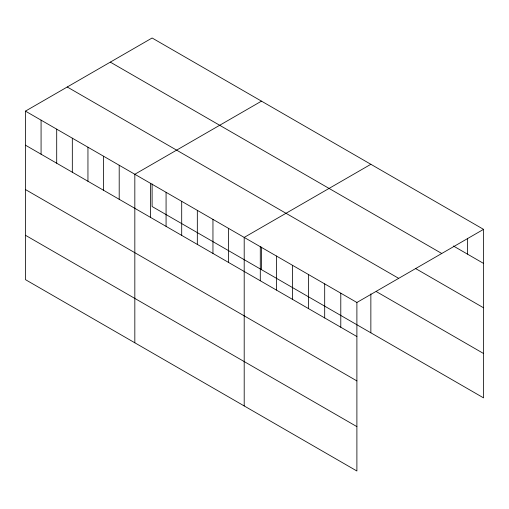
<?xml version="1.0" encoding="UTF-8"?>
<svg xmlns="http://www.w3.org/2000/svg" width="509" height="509" viewBox="0 0 509 509"><rect width="100%" height="100%" fill="white"/><g stroke="black" fill="none" stroke-linecap="round" stroke-linejoin="round"><path stroke-width="0.76" d="M25.45 111.127L356.892 302.48L356.892 471.003L25.45 279.645L25.45 111.127L152.108 37.997L483.55 229.355L483.55 397.873L152.108 206.52L152.108 183.946M261.486 101.145L134.828 174.269L134.828 342.792M370.857 164.292L244.199 237.417L244.199 405.94M356.892 302.48L483.55 229.355M453.366 245.981L483.55 263.407M110.313 62.13L441.755 253.482M415.802 268.669L483.55 307.786M67.245 86.994L398.687 278.347M376.227 291.536L483.55 353.5M25.45 145.18L356.892 336.538M25.45 189.552L356.892 380.91M25.45 235.273L356.892 426.631M467.453 238.276L467.453 254.112M370.857 293.89L370.857 332.816M340.788 293.184L340.788 327.242M324.691 283.888L324.691 317.947M308.594 274.599L308.594 308.651M292.497 265.304L292.497 299.356M276.4 256.008L276.4 290.066M261.486 247.094L261.486 269.668M260.296 246.712L260.296 280.771M228.573 228.395L228.573 262.453M212.953 219.379L212.953 253.431M197.327 210.357L197.327 244.409M181.7 201.335L181.7 235.393M166.074 192.313L166.074 226.371M150.448 183.291L150.448 217.349M119.201 165.253L119.201 199.305M103.575 156.231L103.575 190.283M87.949 147.209L87.949 181.261M72.323 138.187L72.323 172.246M56.703 129.165L56.703 163.224M41.076 120.143L41.076 154.202"/></g></svg>
